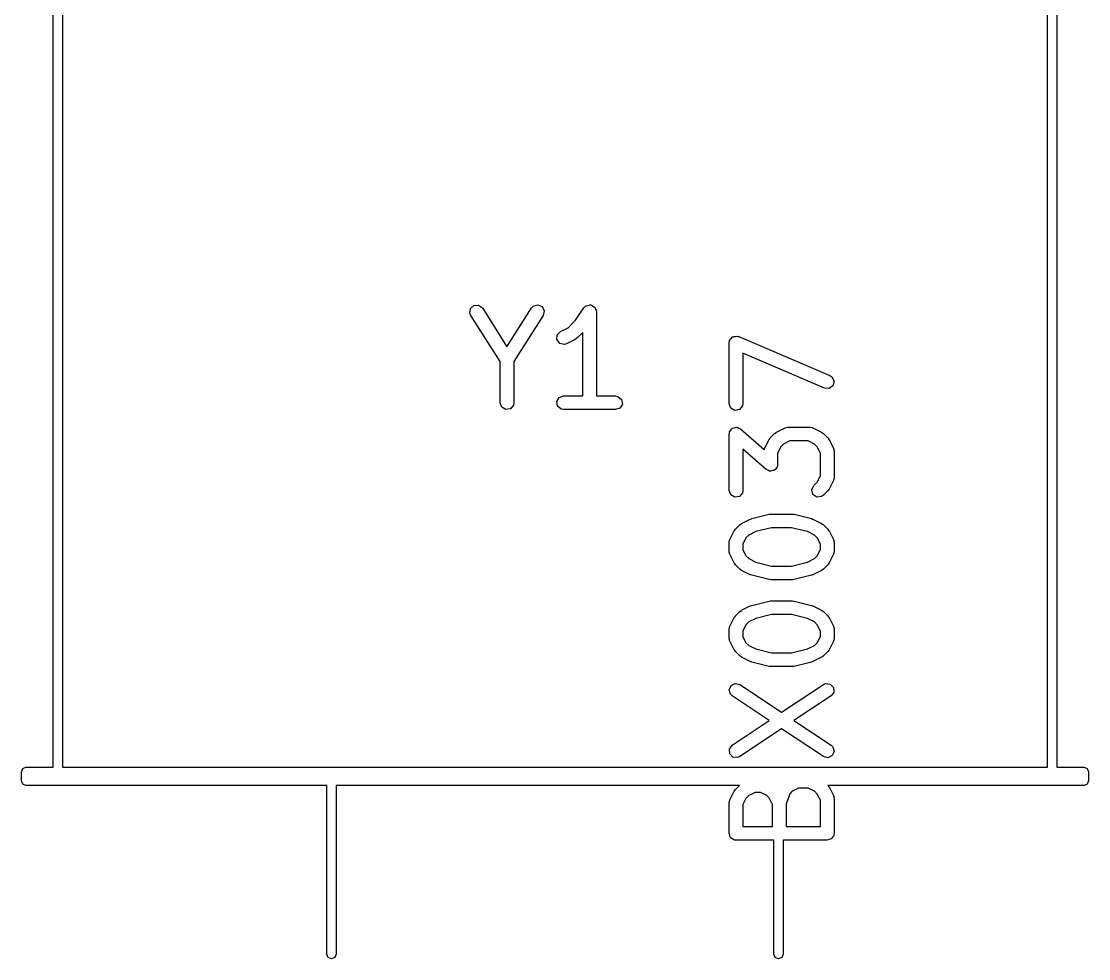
# Model space of a CAD drawing. Extents: x 0.02 to 1.47, y 0.2 to 4.89.
# Drawn here: x 0.4397 to 0.9003, y 2.2328 to 2.6376 of the extents above; entities that cross this region are included whole.
import ezdxf

# ---------------------------------------------------------------- set-up
doc = ezdxf.new("R2010")
doc.units = 0
doc.header["$MEASUREMENT"] = 0
doc.layers.add('BLACK', color=7, linetype='CONTINUOUS')

msp = doc.modelspace()

# ---------------------------------------------------------------- linework, layer by layer
at = {"layer": 'BLACK', "linetype": 'CONTINUOUS'}
for p, q in [((0.45347, 2.31543), (0.45347, 2.82528)), ((0.88653, 2.82528), (0.88653, 2.31543)), ((0.4574, 2.82331), (0.4574, 2.31543)), ((0.8826, 2.31543), (0.8826, 2.82331)), ((0.66061, 2.51453), (0.66253, 2.51514)), ((0.66253, 2.51514), (0.6644, 2.51437)), ((0.68427, 2.5149), (0.68509, 2.51514)), ((0.68509, 2.51514), (0.68525, 2.51507)), ((0.68525, 2.51507), (0.68542, 2.5151)), ((0.68542, 2.5151), (0.68616, 2.51467)), ((0.63328, 2.51155), (0.63354, 2.51355)), ((0.63367, 2.5106), (0.63328, 2.51155)), ((0.63354, 2.51355), (0.63503, 2.51492)), ((0.64633, 2.49071), (0.63367, 2.5106)), ((0.63503, 2.51492), (0.63705, 2.51501)), ((0.63705, 2.51501), (0.63865, 2.51378)), ((0.63865, 2.51378), (0.64928, 2.49707)), ((0.64928, 2.49707), (0.65992, 2.51378)), ((0.6649, 2.5106), (0.65224, 2.49071)), ((0.65992, 2.51378), (0.66061, 2.51453)), ((0.6644, 2.51437), (0.66533, 2.51258)), ((0.66533, 2.51258), (0.6649, 2.5106)), ((0.67886, 2.50845), (0.68245, 2.51383)), ((0.68245, 2.51383), (0.68316, 2.51457)), ((0.68316, 2.51457), (0.68332, 2.51462)), ((0.68332, 2.51462), (0.68343, 2.51475)), ((0.68343, 2.51475), (0.68427, 2.5149)), ((0.68616, 2.51467), (0.68694, 2.51432)), ((0.68694, 2.51432), (0.68702, 2.51417)), ((0.68702, 2.51417), (0.68717, 2.51409)), ((0.68717, 2.51409), (0.68746, 2.51328)), ((0.68746, 2.51328), (0.68784, 2.51251)), ((0.68784, 2.51251), (0.6878, 2.51235)), ((0.6878, 2.51235), (0.68786, 2.51219)), ((0.68786, 2.51219), (0.68786, 2.47577)), ((0.67566, 2.50524), (0.67886, 2.50845)), ((0.67083, 2.5001), (0.67095, 2.50212)), ((0.67095, 2.50212), (0.67234, 2.50358)), ((0.67234, 2.50358), (0.67566, 2.50524)), ((0.68195, 2.50319), (0.67949, 2.50073)), ((0.68195, 2.47577), (0.68195, 2.50319)), ((0.74621, 2.50073), (0.74665, 2.50126)), ((0.74665, 2.50126), (0.74699, 2.50132)), ((0.74699, 2.50132), (0.74727, 2.50153)), ((0.74727, 2.50153), (0.74796, 2.50149)), ((0.74796, 2.50149), (0.74864, 2.50161)), ((0.74864, 2.50161), (0.74894, 2.50144)), ((0.74894, 2.50144), (0.74929, 2.50142)), ((0.74929, 2.50142), (0.78866, 2.48455)), ((0.67203, 2.49848), (0.67083, 2.5001)), ((0.67399, 2.49801), (0.67203, 2.49848)), ((0.67498, 2.4983), (0.67399, 2.49801)), ((0.67873, 2.50017), (0.67498, 2.4983)), ((0.67877, 2.50022), (0.67873, 2.50017)), ((0.67949, 2.50073), (0.67877, 2.50022)), ((0.74517, 2.4987), (0.74535, 2.49971)), ((0.74517, 2.47246), (0.74517, 2.4987)), ((0.74535, 2.49971), (0.74557, 2.49998)), ((0.74557, 2.49998), (0.74565, 2.50032)), ((0.74565, 2.50032), (0.74621, 2.50073)), ((0.78633, 2.47912), (0.75108, 2.49423)), ((0.75108, 2.49423), (0.75108, 2.47246)), ((0.64633, 2.47282), (0.64633, 2.49071)), ((0.65224, 2.49071), (0.65224, 2.47282)), ((0.78866, 2.48455), (0.78952, 2.48398)), ((0.78952, 2.48398), (0.79043, 2.48218)), ((0.78835, 2.479), (0.78633, 2.47912)), ((0.78997, 2.48021), (0.78835, 2.479)), ((0.79043, 2.48218), (0.78997, 2.48021)), ((0.67075, 2.47333), (0.67176, 2.47508)), ((0.67176, 2.47508), (0.67366, 2.47577)), ((0.67366, 2.47577), (0.68195, 2.47577)), ((0.68786, 2.47577), (0.69615, 2.47577)), ((0.69615, 2.47577), (0.69716, 2.47559)), ((0.69716, 2.47559), (0.69871, 2.4743)), ((0.69871, 2.4743), (0.69906, 2.47231)), ((0.64702, 2.47092), (0.64633, 2.47282)), ((0.64877, 2.46991), (0.64702, 2.47092)), ((0.65076, 2.47026), (0.64877, 2.46991)), ((0.65206, 2.47181), (0.65076, 2.47026)), ((0.65224, 2.47282), (0.65206, 2.47181)), ((0.6711, 2.47134), (0.67075, 2.47333)), ((0.67265, 2.47004), (0.6711, 2.47134)), ((0.67366, 2.46987), (0.67265, 2.47004)), ((0.69615, 2.46987), (0.67366, 2.46987)), ((0.69805, 2.47056), (0.69615, 2.46987)), ((0.69906, 2.47231), (0.69805, 2.47056)), ((0.74586, 2.47056), (0.74517, 2.47246)), ((0.74761, 2.46955), (0.74586, 2.47056)), ((0.7496, 2.4699), (0.74761, 2.46955)), ((0.7509, 2.47145), (0.7496, 2.4699)), ((0.75108, 2.47246), (0.7509, 2.47145)), ((0.74517, 2.45933), (0.74525, 2.45977)), ((0.74523, 2.45991), (0.74529, 2.46001)), ((0.74525, 2.45977), (0.74523, 2.45991)), ((0.74529, 2.46001), (0.74535, 2.46034)), ((0.74535, 2.46034), (0.74586, 2.46095)), ((0.74586, 2.46095), (0.74627, 2.46164)), ((0.74627, 2.46164), (0.7465, 2.46171)), ((0.7465, 2.46171), (0.74665, 2.46189)), ((0.74665, 2.46189), (0.74743, 2.46203)), ((0.74743, 2.46203), (0.74819, 2.46229)), ((0.74819, 2.46229), (0.74841, 2.4622)), ((0.74841, 2.4622), (0.74864, 2.46224)), ((0.74864, 2.46224), (0.74933, 2.46184)), ((0.74933, 2.46184), (0.75007, 2.46156)), ((0.75007, 2.46156), (0.76031, 2.4526)), ((0.76479, 2.45955), (0.76551, 2.46005)), ((0.76551, 2.46005), (0.76555, 2.4601)), ((0.76555, 2.4601), (0.7693, 2.46198)), ((0.7693, 2.46198), (0.77028, 2.46227)), ((0.77028, 2.46227), (0.77046, 2.46223)), ((0.77046, 2.46223), (0.77062, 2.46229)), ((0.77062, 2.46229), (0.78, 2.46229)), ((0.78, 2.46229), (0.78101, 2.46211)), ((0.78101, 2.46211), (0.78114, 2.462)), ((0.78114, 2.462), (0.78132, 2.46198)), ((0.78132, 2.46198), (0.78507, 2.4601)), ((0.78507, 2.4601), (0.78578, 2.45957)), ((0.74517, 2.43496), (0.74517, 2.45933)), ((0.76048, 2.45316), (0.76236, 2.45691)), ((0.76236, 2.45691), (0.76288, 2.45761)), ((0.76288, 2.45761), (0.76291, 2.45767)), ((0.76291, 2.45767), (0.76479, 2.45955)), ((0.77132, 2.45638), (0.76862, 2.45503)), ((0.7793, 2.45638), (0.77132, 2.45638)), ((0.782, 2.45503), (0.7793, 2.45638)), ((0.78578, 2.45957), (0.78583, 2.45955)), ((0.78583, 2.45955), (0.78771, 2.45767)), ((0.78771, 2.45767), (0.78821, 2.45695)), ((0.78821, 2.45695), (0.78826, 2.45691)), ((0.78826, 2.45691), (0.79014, 2.45316)), ((0.76118, 2.44399), (0.75108, 2.45283)), ((0.75108, 2.45283), (0.75108, 2.43496)), ((0.76031, 2.4526), (0.76035, 2.45285)), ((0.76035, 2.45285), (0.76046, 2.45298)), ((0.76046, 2.45298), (0.76048, 2.45316)), ((0.76743, 2.45384), (0.76608, 2.45114)), ((0.76608, 2.45114), (0.76608, 2.44621)), ((0.76862, 2.45503), (0.76743, 2.45384)), ((0.78319, 2.45384), (0.782, 2.45503)), ((0.78454, 2.45114), (0.78319, 2.45384)), ((0.78454, 2.44128), (0.78454, 2.45114)), ((0.79014, 2.45316), (0.79043, 2.45217)), ((0.79043, 2.45217), (0.79039, 2.452)), ((0.79039, 2.452), (0.79045, 2.45184)), ((0.79045, 2.45184), (0.79045, 2.44059)), ((0.76608, 2.44621), (0.766, 2.44577)), ((0.76192, 2.4437), (0.76118, 2.44399)), ((0.76261, 2.4433), (0.76192, 2.4437)), ((0.76284, 2.44334), (0.76261, 2.4433)), ((0.76306, 2.44326), (0.76284, 2.44334)), ((0.76382, 2.44352), (0.76306, 2.44326)), ((0.7646, 2.44365), (0.76382, 2.44352)), ((0.76475, 2.44383), (0.7646, 2.44365)), ((0.76497, 2.44391), (0.76475, 2.44383)), ((0.76539, 2.44459), (0.76497, 2.44391)), ((0.7659, 2.4452), (0.76539, 2.44459)), ((0.76596, 2.44553), (0.7659, 2.4452)), ((0.76602, 2.44564), (0.76596, 2.44553)), ((0.766, 2.44577), (0.76602, 2.44564)), ((0.7808, 2.43522), (0.78166, 2.43705)), ((0.78166, 2.43705), (0.78319, 2.43859)), ((0.78319, 2.43859), (0.78454, 2.44128)), ((0.79014, 2.43927), (0.78826, 2.43552)), ((0.79016, 2.43944), (0.79014, 2.43927)), ((0.79027, 2.43958), (0.79016, 2.43944)), ((0.79045, 2.44059), (0.79027, 2.43958)), ((0.74586, 2.43306), (0.74517, 2.43496)), ((0.74761, 2.43205), (0.74586, 2.43306)), ((0.7496, 2.43241), (0.74761, 2.43205)), ((0.7509, 2.43395), (0.7496, 2.43241)), ((0.75108, 2.43496), (0.7509, 2.43395)), ((0.78133, 2.43327), (0.7808, 2.43522)), ((0.78298, 2.43211), (0.78133, 2.43327)), ((0.78499, 2.43229), (0.78298, 2.43211)), ((0.78583, 2.43287), (0.78499, 2.43229)), ((0.78771, 2.43475), (0.78583, 2.43287)), ((0.78774, 2.43481), (0.78771, 2.43475)), ((0.78826, 2.43552), (0.78774, 2.43481)), ((0.75491, 2.42283), (0.76241, 2.4247)), ((0.76241, 2.4247), (0.76299, 2.42475)), ((0.76299, 2.42475), (0.76312, 2.42479)), ((0.76312, 2.42479), (0.7725, 2.42479)), ((0.7725, 2.42479), (0.77308, 2.42469)), ((0.77308, 2.42469), (0.77321, 2.4247)), ((0.77321, 2.4247), (0.78071, 2.42283)), ((0.74791, 2.4183), (0.74979, 2.42018)), ((0.74979, 2.42018), (0.75051, 2.42068)), ((0.75051, 2.42068), (0.75055, 2.42073)), ((0.75055, 2.42073), (0.7543, 2.42261)), ((0.7543, 2.42261), (0.75479, 2.42275)), ((0.75479, 2.42275), (0.75491, 2.42283)), ((0.76349, 2.41889), (0.75665, 2.41718)), ((0.77213, 2.41889), (0.76349, 2.41889)), ((0.77897, 2.41718), (0.77213, 2.41889)), ((0.78071, 2.42283), (0.78118, 2.42262)), ((0.78118, 2.42262), (0.78132, 2.42261)), ((0.78132, 2.42261), (0.78507, 2.42073)), ((0.78507, 2.42073), (0.78578, 2.4202)), ((0.78578, 2.4202), (0.78583, 2.42018)), ((0.78583, 2.42018), (0.78771, 2.4183)), ((0.74546, 2.41361), (0.74548, 2.41379)), ((0.74548, 2.41379), (0.74736, 2.41754)), ((0.74736, 2.41754), (0.74789, 2.41824)), ((0.74789, 2.41824), (0.74791, 2.4183)), ((0.75243, 2.41447), (0.75108, 2.41177)), ((0.75362, 2.41566), (0.75243, 2.41447)), ((0.75665, 2.41718), (0.75362, 2.41566)), ((0.782, 2.41566), (0.77897, 2.41718)), ((0.78319, 2.41447), (0.782, 2.41566)), ((0.78454, 2.41177), (0.78319, 2.41447)), ((0.78771, 2.4183), (0.78821, 2.41758)), ((0.78821, 2.41758), (0.78826, 2.41754)), ((0.78826, 2.41754), (0.79014, 2.41379)), ((0.79014, 2.41379), (0.79043, 2.4128)), ((0.74517, 2.41247), (0.74535, 2.41348)), ((0.74517, 2.40872), (0.74517, 2.41247)), ((0.74535, 2.41348), (0.74546, 2.41361)), ((0.75108, 2.41177), (0.75108, 2.40941)), ((0.75108, 2.40941), (0.75243, 2.40672)), ((0.78319, 2.40672), (0.78454, 2.40941)), ((0.78454, 2.40941), (0.78454, 2.41177)), ((0.79043, 2.4128), (0.79039, 2.41263)), ((0.79039, 2.41263), (0.79045, 2.41247)), ((0.79045, 2.41247), (0.79045, 2.40872)), ((0.74523, 2.40855), (0.74517, 2.40872)), ((0.74519, 2.40838), (0.74523, 2.40855)), ((0.74548, 2.4074), (0.74519, 2.40838)), ((0.74736, 2.40365), (0.74548, 2.4074)), ((0.75243, 2.40672), (0.75362, 2.40552)), ((0.75362, 2.40552), (0.75665, 2.404)), ((0.77897, 2.404), (0.782, 2.40552)), ((0.782, 2.40552), (0.78319, 2.40672)), ((0.79014, 2.4074), (0.78826, 2.40365)), ((0.79016, 2.40757), (0.79014, 2.4074)), ((0.79027, 2.40771), (0.79016, 2.40757)), ((0.79045, 2.40872), (0.79027, 2.40771)), ((0.74741, 2.4036), (0.74736, 2.40365)), ((0.74791, 2.40288), (0.74741, 2.4036)), ((0.74979, 2.401), (0.74791, 2.40288)), ((0.74984, 2.40098), (0.74979, 2.401)), ((0.75055, 2.40045), (0.74984, 2.40098)), ((0.7543, 2.39858), (0.75055, 2.40045)), ((0.75665, 2.404), (0.76349, 2.40229)), ((0.76349, 2.40229), (0.77213, 2.40229)), ((0.77213, 2.40229), (0.77897, 2.404)), ((0.78507, 2.40045), (0.78132, 2.39858)), ((0.78511, 2.4005), (0.78507, 2.40045)), ((0.78583, 2.401), (0.78511, 2.4005)), ((0.78771, 2.40288), (0.78583, 2.401)), ((0.78774, 2.40294), (0.78771, 2.40288)), ((0.78826, 2.40365), (0.78774, 2.40294)), ((0.75444, 2.39856), (0.7543, 2.39858)), ((0.75491, 2.39835), (0.75444, 2.39856)), ((0.76241, 2.39648), (0.75491, 2.39835)), ((0.76254, 2.39649), (0.76241, 2.39648)), ((0.76312, 2.39639), (0.76254, 2.39649)), ((0.7725, 2.39639), (0.76312, 2.39639)), ((0.77263, 2.39644), (0.7725, 2.39639)), ((0.77321, 2.39648), (0.77263, 2.39644)), ((0.78071, 2.39835), (0.77321, 2.39648)), ((0.78083, 2.39843), (0.78071, 2.39835)), ((0.78132, 2.39858), (0.78083, 2.39843)), ((0.75491, 2.38533), (0.76241, 2.38721)), ((0.76241, 2.38721), (0.76299, 2.38725)), ((0.76299, 2.38725), (0.76312, 2.3873)), ((0.76312, 2.3873), (0.7725, 2.3873)), ((0.7725, 2.3873), (0.77308, 2.38719)), ((0.77308, 2.38719), (0.77321, 2.38721)), ((0.77321, 2.38721), (0.78071, 2.38533)), ((0.74791, 2.38081), (0.74979, 2.38268)), ((0.74979, 2.38268), (0.75051, 2.38319)), ((0.75051, 2.38319), (0.75055, 2.38324)), ((0.75055, 2.38324), (0.7543, 2.38511)), ((0.7543, 2.38511), (0.75479, 2.38526)), ((0.75479, 2.38526), (0.75491, 2.38533)), ((0.78071, 2.38533), (0.78118, 2.38513)), ((0.78118, 2.38513), (0.78132, 2.38511)), ((0.78132, 2.38511), (0.78507, 2.38324)), ((0.78507, 2.38324), (0.78578, 2.38271)), ((0.78578, 2.38271), (0.78583, 2.38268)), ((0.78583, 2.38268), (0.78771, 2.38081)), ((0.74548, 2.37629), (0.74736, 2.38004)), ((0.74736, 2.38004), (0.74789, 2.38075)), ((0.74789, 2.38075), (0.74791, 2.38081)), ((0.75243, 2.37697), (0.75108, 2.37427)), ((0.75362, 2.37817), (0.75243, 2.37697)), ((0.75665, 2.37968), (0.75362, 2.37817)), ((0.76349, 2.38139), (0.75665, 2.37968)), ((0.77213, 2.38139), (0.76349, 2.38139)), ((0.77897, 2.37968), (0.77213, 2.38139)), ((0.782, 2.37817), (0.77897, 2.37968)), ((0.78319, 2.37697), (0.782, 2.37817)), ((0.78454, 2.37427), (0.78319, 2.37697)), ((0.78771, 2.38081), (0.78821, 2.38008)), ((0.78821, 2.38008), (0.78826, 2.38004)), ((0.78826, 2.38004), (0.79014, 2.37629)), ((0.74517, 2.37497), (0.74535, 2.37598)), ((0.74517, 2.37122), (0.74517, 2.37497)), ((0.74535, 2.37598), (0.74546, 2.37612)), ((0.74546, 2.37612), (0.74548, 2.37629)), ((0.75108, 2.37427), (0.75108, 2.37192)), ((0.78454, 2.37192), (0.78454, 2.37427)), ((0.79014, 2.37629), (0.79043, 2.37531)), ((0.79043, 2.37531), (0.79039, 2.37514)), ((0.79039, 2.37514), (0.79045, 2.37497)), ((0.79045, 2.37497), (0.79045, 2.37122)), ((0.74523, 2.37105), (0.74517, 2.37122)), ((0.74519, 2.37088), (0.74523, 2.37105)), ((0.74548, 2.3699), (0.74519, 2.37088)), ((0.74736, 2.36615), (0.74548, 2.3699)), ((0.75108, 2.37192), (0.75243, 2.36922)), ((0.75243, 2.36922), (0.75362, 2.36802)), ((0.75362, 2.36802), (0.75665, 2.36651)), ((0.77897, 2.36651), (0.782, 2.36802)), ((0.782, 2.36802), (0.78319, 2.36922)), ((0.78319, 2.36922), (0.78454, 2.37192)), ((0.79014, 2.3699), (0.78826, 2.36615)), ((0.79016, 2.37008), (0.79014, 2.3699)), ((0.79027, 2.37021), (0.79016, 2.37008)), ((0.79045, 2.37122), (0.79027, 2.37021)), ((0.74741, 2.36611), (0.74736, 2.36615)), ((0.74791, 2.36538), (0.74741, 2.36611)), ((0.74979, 2.36351), (0.74791, 2.36538)), ((0.74984, 2.36348), (0.74979, 2.36351)), ((0.75055, 2.36296), (0.74984, 2.36348)), ((0.75665, 2.36651), (0.76349, 2.3648)), ((0.76349, 2.3648), (0.77213, 2.3648)), ((0.77213, 2.3648), (0.77897, 2.36651)), ((0.78583, 2.36351), (0.78511, 2.363)), ((0.78771, 2.36538), (0.78583, 2.36351)), ((0.78774, 2.36544), (0.78771, 2.36538)), ((0.78826, 2.36615), (0.78774, 2.36544)), ((0.7543, 2.36108), (0.75055, 2.36296)), ((0.75444, 2.36106), (0.7543, 2.36108)), ((0.75491, 2.36086), (0.75444, 2.36106)), ((0.76241, 2.35898), (0.75491, 2.36086)), ((0.76254, 2.359), (0.76241, 2.35898)), ((0.76312, 2.35889), (0.76254, 2.359)), ((0.7725, 2.35889), (0.76312, 2.35889)), ((0.77263, 2.35894), (0.7725, 2.35889)), ((0.77321, 2.35898), (0.77263, 2.35894)), ((0.78071, 2.36086), (0.77321, 2.35898)), ((0.78083, 2.36094), (0.78071, 2.36086)), ((0.78132, 2.36108), (0.78083, 2.36094)), ((0.78507, 2.36296), (0.78132, 2.36108)), ((0.78511, 2.363), (0.78507, 2.36296)), ((0.74518, 2.34891), (0.74599, 2.35076)), ((0.74599, 2.35076), (0.7478, 2.35166)), ((0.7478, 2.35166), (0.74976, 2.35118)), ((0.74976, 2.35118), (0.76781, 2.33915)), ((0.76781, 2.33915), (0.78586, 2.35118)), ((0.78586, 2.35118), (0.7868, 2.35159)), ((0.7868, 2.35159), (0.7888, 2.35137)), ((0.7888, 2.35137), (0.7902, 2.34991)), ((0.7902, 2.34991), (0.79033, 2.34789)), ((0.74575, 2.34697), (0.74518, 2.34891)), ((0.74649, 2.34627), (0.74575, 2.34697)), ((0.76249, 2.3356), (0.74649, 2.34627)), ((0.78913, 2.34627), (0.77313, 2.3356)), ((0.79033, 2.34789), (0.78913, 2.34627)), ((0.74649, 2.32493), (0.76249, 2.3356)), ((0.77313, 2.3356), (0.78913, 2.32493)), ((0.76781, 2.33205), (0.74976, 2.32002)), ((0.78586, 2.32002), (0.76781, 2.33205)), ((0.74529, 2.32331), (0.74649, 2.32493)), ((0.74542, 2.32129), (0.74529, 2.32331)), ((0.78913, 2.32493), (0.78987, 2.32423)), ((0.79044, 2.32229), (0.78963, 2.32044)), ((0.78987, 2.32423), (0.79044, 2.32229)), ((0.74682, 2.31983), (0.74542, 2.32129)), ((0.74882, 2.31961), (0.74682, 2.31983)), ((0.74976, 2.32002), (0.74882, 2.31961)), ((0.78782, 2.31954), (0.78586, 2.32002)), ((0.78963, 2.32044), (0.78782, 2.31954)), ((0.43968, 2.31346), (0.44026, 2.31486)), ((0.43968, 2.30953), (0.43968, 2.31346)), ((0.44026, 2.31486), (0.44165, 2.31543)), ((0.44165, 2.31543), (0.45347, 2.31543)), ((0.4574, 2.31543), (0.8826, 2.31543)), ((0.88653, 2.31543), (0.89835, 2.31543)), ((0.89835, 2.31543), (0.89974, 2.31486)), ((0.89974, 2.31486), (0.90031, 2.31346)), ((0.90031, 2.31346), (0.90031, 2.30953)), ((0.44026, 2.30814), (0.43968, 2.30953)), ((0.44165, 2.30756), (0.44026, 2.30814)), ((0.89974, 2.30814), (0.89835, 2.30756)), ((0.90031, 2.30953), (0.89974, 2.30814)), ((0.57158, 2.30756), (0.44165, 2.30756)), ((0.57158, 2.23472), (0.57158, 2.30756)), ((0.74965, 2.30756), (0.57551, 2.30756)), ((0.57551, 2.30756), (0.57551, 2.23472)), ((0.74548, 2.3013), (0.74736, 2.30505)), ((0.74736, 2.30505), (0.74789, 2.30576)), ((0.74789, 2.30576), (0.74791, 2.30582)), ((0.74791, 2.30582), (0.74965, 2.30756)), ((0.75362, 2.30318), (0.75243, 2.30198)), ((0.75632, 2.30453), (0.75362, 2.30318)), ((0.75868, 2.30453), (0.75632, 2.30453)), ((0.76137, 2.30318), (0.75868, 2.30453)), ((0.76257, 2.30198), (0.76137, 2.30318)), ((0.77133, 2.30401), (0.76983, 2.2995)), ((0.77237, 2.30505), (0.77133, 2.30401)), ((0.77507, 2.3064), (0.77237, 2.30505)), ((0.7793, 2.3064), (0.77507, 2.3064)), ((0.782, 2.30505), (0.7793, 2.3064)), ((0.78319, 2.30385), (0.782, 2.30505)), ((0.78454, 2.30116), (0.78319, 2.30385)), ((0.89835, 2.30756), (0.7878, 2.30756)), ((0.7878, 2.30756), (0.78821, 2.30697)), ((0.78821, 2.30697), (0.78826, 2.30692)), ((0.78826, 2.30692), (0.79014, 2.30317)), ((0.79014, 2.30317), (0.79043, 2.30219)), ((0.74517, 2.29998), (0.74535, 2.30099)), ((0.74517, 2.28686), (0.74517, 2.29998)), ((0.74535, 2.30099), (0.74546, 2.30112)), ((0.74546, 2.30112), (0.74548, 2.3013)), ((0.75243, 2.30198), (0.75108, 2.29928)), ((0.75108, 2.29928), (0.75108, 2.28981)), ((0.76392, 2.29928), (0.76257, 2.30198)), ((0.76392, 2.28981), (0.76392, 2.29928)), ((0.76983, 2.2995), (0.76983, 2.28981)), ((0.78454, 2.28981), (0.78454, 2.30116)), ((0.79043, 2.30219), (0.79039, 2.30202)), ((0.79039, 2.30202), (0.79045, 2.30185)), ((0.79045, 2.30185), (0.79045, 2.28686)), ((0.75108, 2.28981), (0.76392, 2.28981)), ((0.76983, 2.28981), (0.78454, 2.28981)), ((0.74543, 2.28614), (0.74517, 2.28686)), ((0.74557, 2.28538), (0.74543, 2.28614)), ((0.74577, 2.28521), (0.74557, 2.28538)), ((0.74586, 2.28496), (0.74577, 2.28521)), ((0.74653, 2.28457), (0.74586, 2.28496)), ((0.78978, 2.28526), (0.78939, 2.28459)), ((0.79027, 2.28585), (0.78978, 2.28526)), ((0.79034, 2.28623), (0.79027, 2.28585)), ((0.7904, 2.28634), (0.79034, 2.28623)), ((0.79045, 2.28686), (0.79038, 2.28647)), ((0.79038, 2.28647), (0.7904, 2.28634)), ((0.74711, 2.28408), (0.74653, 2.28457)), ((0.7475, 2.28401), (0.74711, 2.28408)), ((0.74761, 2.28395), (0.7475, 2.28401)), ((0.74774, 2.28397), (0.74761, 2.28395)), ((0.74813, 2.2839), (0.74774, 2.28397)), ((0.76449, 2.2839), (0.74813, 2.2839)), ((0.76449, 2.23472), (0.76449, 2.2839)), ((0.78749, 2.2839), (0.76843, 2.2839)), ((0.76843, 2.2839), (0.76843, 2.23472)), ((0.78822, 2.28417), (0.78749, 2.2839)), ((0.78897, 2.2843), (0.78822, 2.28417)), ((0.78914, 2.2845), (0.78897, 2.2843)), ((0.78939, 2.28459), (0.78914, 2.2845)), ((0.57215, 2.23333), (0.57158, 2.23472)), ((0.57551, 2.23472), (0.57493, 2.23333)), ((0.76506, 2.23333), (0.76449, 2.23472)), ((0.76843, 2.23472), (0.76785, 2.23333)), ((0.57354, 2.23276), (0.57215, 2.23333)), ((0.57493, 2.23333), (0.57354, 2.23276)), ((0.76646, 2.23276), (0.76506, 2.23333)), ((0.76785, 2.23333), (0.76646, 2.23276))]:
    msp.add_line(p, q, dxfattribs=at)

doc.saveas('drawing.dxf')
